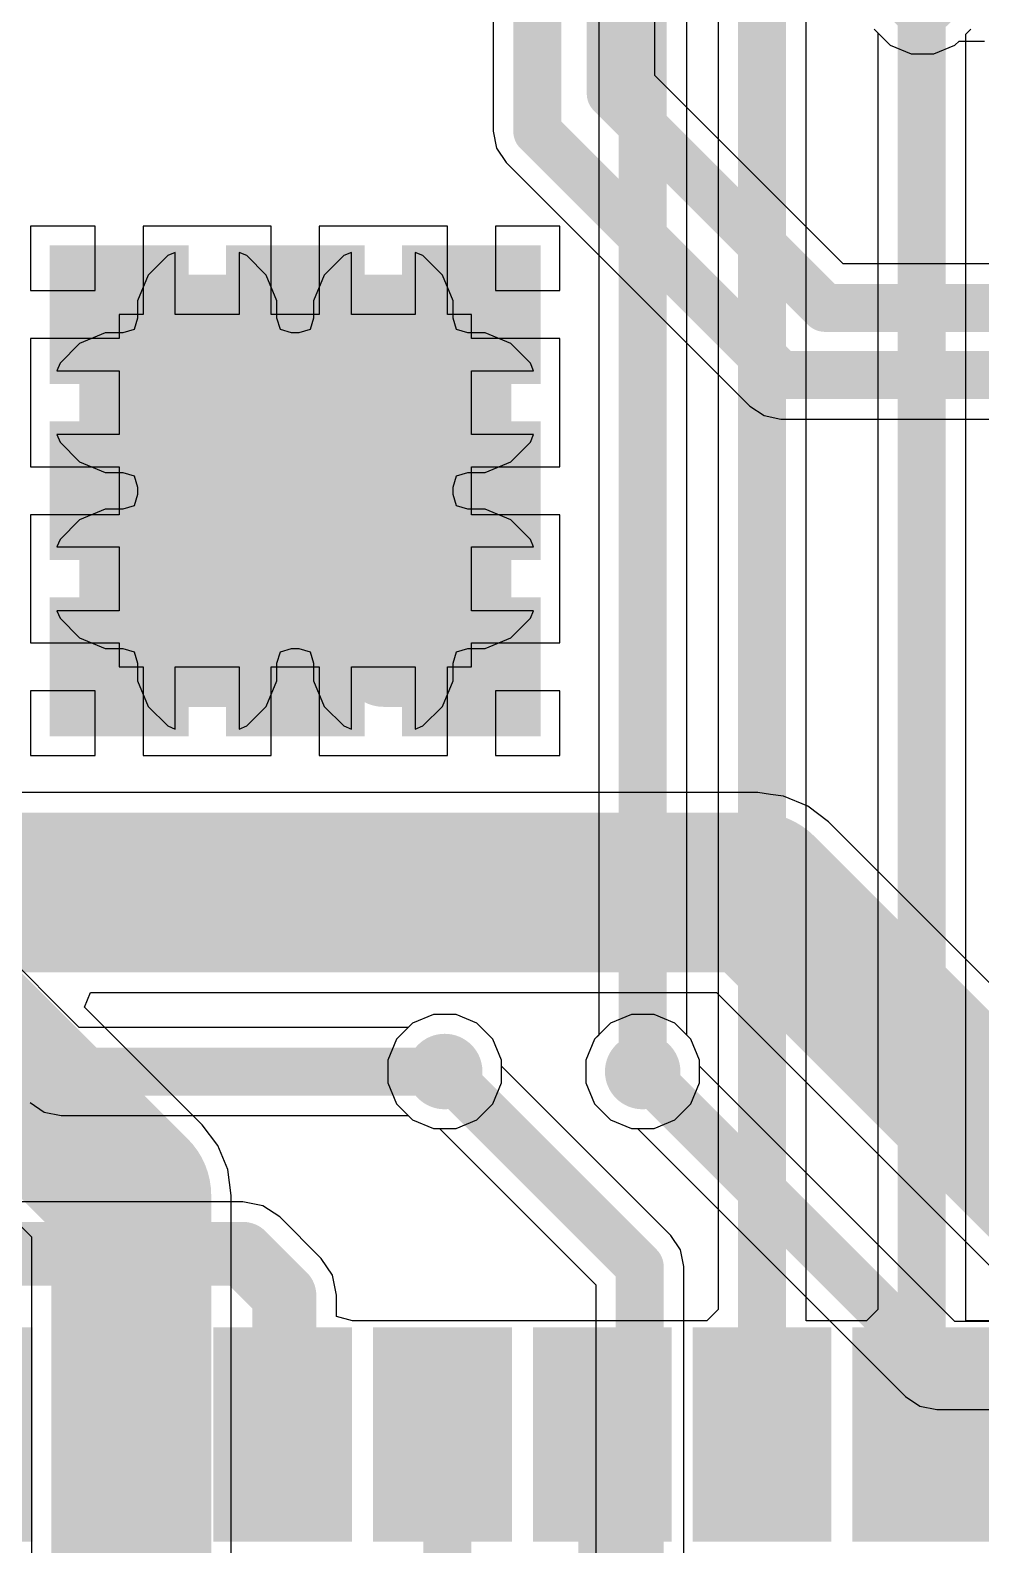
# Model space of a CAD drawing. Header units: millimetres. Extents: x -0.21 to 2.41, y -2.08 to 4.57.
# Drawn here: x 0.4514 to 0.7488, y -1.1411 to -0.6672 of the extents above; entities that cross this region are included whole.
import ezdxf

# ---------------------------------------------------------------- set-up
doc = ezdxf.new("R2010")
doc.units = ezdxf.units.MM
doc.header["$MEASUREMENT"] = 0
for name, color, linetype in [('BottomLayer', 5, 'Continuous'), ('BottomSolder', 6, 'Continuous'), ('MultiLayer', 9, 'Continuous'), ('PadHoleLayer', 156, 'Continuous'), ('TopLayer', 1, 'Continuous'), ('TopPaste', 8, 'Continuous'), ('TopSolder', 216, 'Continuous'), ('ViaHoleLayer', 16, 'Continuous')]:
    doc.layers.add(name, color=color, linetype=linetype)

# ---------------------------------------------------------------- blocks, each defined once
blk = doc.blocks.new('38_SMD_M______25')
at = {"layer": 'BottomLayer'}
h = blk.add_hatch(color=5, dxfattribs=at)
edge = h.paths.add_edge_path()
edge.add_arc((-0.0767716, 0.1007875), 0.011811, 0, 360)
h = blk.add_hatch(color=5, dxfattribs=at)
edge = h.paths.add_edge_path()
edge.add_arc((-0.0216537, 0.1007875), 0.011811, 0, 360)
h = blk.add_hatch(color=5, dxfattribs=at)
edge = h.paths.add_edge_path()
edge.add_arc((-0.1043305, 0.0732284), 0.011811, 0, 360)
h = blk.add_hatch(color=5, dxfattribs=at)
edge = h.paths.add_edge_path()
edge.add_arc((-0.0492127, 0.0732284), 0.011811, 0, 360)
h = blk.add_hatch(color=5, dxfattribs=at)
edge = h.paths.add_edge_path()
edge.add_arc((0.0059056, 0.0732284), 0.011811, 0, 360)
h = blk.add_hatch(color=5, dxfattribs=at)
edge = h.paths.add_edge_path()
edge.add_arc((-0.0767719, 0.0456691), 0.011811, 0, 360)
h = blk.add_hatch(color=5, dxfattribs=at)
edge = h.paths.add_edge_path()
edge.add_arc((-0.0216534, 0.0456694), 0.011811, 0, 360)
h = blk.add_hatch(color=5, dxfattribs=at)
edge = h.paths.add_edge_path()
edge.add_arc((-0.1043308, 0.0181101), 0.011811, 0, 360)
h = blk.add_hatch(color=5, dxfattribs=at)
edge = h.paths.add_edge_path()
edge.add_arc((-0.0492125, 0.0181103), 0.011811, 0, 360)
h = blk.add_hatch(color=5, dxfattribs=at)
edge = h.paths.add_edge_path()
edge.add_arc((0.0059054, 0.0181102), 0.011811, 0, 360)
h = blk.add_hatch(color=5, dxfattribs=at)
edge = h.paths.add_edge_path()
edge.add_arc((-0.0767717, -0.0094488), 0.011811, 0, 360)
h = blk.add_hatch(color=5, dxfattribs=at)
edge = h.paths.add_edge_path()
edge.add_arc((-0.0216534, -0.0094486), 0.011811, 0, 360)
at = {"layer": 'BottomSolder'}
h = blk.add_hatch(color=6, dxfattribs=at)
edge = h.paths.add_edge_path()
edge.add_arc((-0.0767716, 0.1007875), 0.011811, 0, 360)
h = blk.add_hatch(color=6, dxfattribs=at)
edge = h.paths.add_edge_path()
edge.add_arc((-0.0216537, 0.1007875), 0.011811, 0, 360)
h = blk.add_hatch(color=6, dxfattribs=at)
edge = h.paths.add_edge_path()
edge.add_arc((-0.1043305, 0.0732284), 0.011811, 0, 360)
h = blk.add_hatch(color=6, dxfattribs=at)
edge = h.paths.add_edge_path()
edge.add_arc((-0.0492127, 0.0732284), 0.011811, 0, 360)
h = blk.add_hatch(color=6, dxfattribs=at)
edge = h.paths.add_edge_path()
edge.add_arc((0.0059056, 0.0732284), 0.011811, 0, 360)
h = blk.add_hatch(color=6, dxfattribs=at)
edge = h.paths.add_edge_path()
edge.add_arc((-0.0767719, 0.0456691), 0.011811, 0, 360)
h = blk.add_hatch(color=6, dxfattribs=at)
edge = h.paths.add_edge_path()
edge.add_arc((-0.0216534, 0.0456694), 0.011811, 0, 360)
h = blk.add_hatch(color=6, dxfattribs=at)
edge = h.paths.add_edge_path()
edge.add_arc((-0.1043308, 0.0181101), 0.011811, 0, 360)
h = blk.add_hatch(color=6, dxfattribs=at)
edge = h.paths.add_edge_path()
edge.add_arc((-0.0492125, 0.0181103), 0.011811, 0, 360)
h = blk.add_hatch(color=6, dxfattribs=at)
edge = h.paths.add_edge_path()
edge.add_arc((0.0059054, 0.0181102), 0.011811, 0, 360)
h = blk.add_hatch(color=6, dxfattribs=at)
edge = h.paths.add_edge_path()
edge.add_arc((-0.0767717, -0.0094488), 0.011811, 0, 360)
h = blk.add_hatch(color=6, dxfattribs=at)
edge = h.paths.add_edge_path()
edge.add_arc((-0.0216534, -0.0094486), 0.011811, 0, 360)
at = {"layer": 'MultiLayer'}
h = blk.add_hatch(color=9, dxfattribs=at)
edge = h.paths.add_edge_path()
edge.add_arc((-0.0767716, 0.1007875), 0.011811, 0, 360)
h = blk.add_hatch(color=9, dxfattribs=at)
edge = h.paths.add_edge_path()
edge.add_arc((-0.0216537, 0.1007875), 0.011811, 0, 360)
h = blk.add_hatch(color=9, dxfattribs=at)
edge = h.paths.add_edge_path()
edge.add_arc((-0.1043305, 0.0732284), 0.011811, 0, 360)
h = blk.add_hatch(color=9, dxfattribs=at)
edge = h.paths.add_edge_path()
edge.add_arc((-0.0492127, 0.0732284), 0.011811, 0, 360)
h = blk.add_hatch(color=9, dxfattribs=at)
edge = h.paths.add_edge_path()
edge.add_arc((0.0059056, 0.0732284), 0.011811, 0, 360)
h = blk.add_hatch(color=9, dxfattribs=at)
edge = h.paths.add_edge_path()
edge.add_arc((-0.0767719, 0.0456691), 0.011811, 0, 360)
h = blk.add_hatch(color=9, dxfattribs=at)
edge = h.paths.add_edge_path()
edge.add_arc((-0.0216534, 0.0456694), 0.011811, 0, 360)
h = blk.add_hatch(color=9, dxfattribs=at)
edge = h.paths.add_edge_path()
edge.add_arc((-0.1043308, 0.0181101), 0.011811, 0, 360)
h = blk.add_hatch(color=9, dxfattribs=at)
edge = h.paths.add_edge_path()
edge.add_arc((-0.0492125, 0.0181103), 0.011811, 0, 360)
h = blk.add_hatch(color=9, dxfattribs=at)
edge = h.paths.add_edge_path()
edge.add_arc((0.0059054, 0.0181102), 0.011811, 0, 360)
h = blk.add_hatch(color=9, dxfattribs=at)
edge = h.paths.add_edge_path()
edge.add_arc((-0.0767717, -0.0094488), 0.011811, 0, 360)
h = blk.add_hatch(color=9, dxfattribs=at)
edge = h.paths.add_edge_path()
edge.add_arc((-0.0216534, -0.0094486), 0.011811, 0, 360)
at = {"layer": 'PadHoleLayer'}
h = blk.add_hatch(color=156, dxfattribs=at)
edge = h.paths.add_edge_path()
edge.add_arc((-0.0767716, 0.1007875), 0.0059055, 0, 360)
h = blk.add_hatch(color=156, dxfattribs=at)
edge = h.paths.add_edge_path()
edge.add_arc((-0.0216537, 0.1007875), 0.0059055, 0, 360)
h = blk.add_hatch(color=156, dxfattribs=at)
edge = h.paths.add_edge_path()
edge.add_arc((-0.1043305, 0.0732284), 0.0059055, 0, 360)
h = blk.add_hatch(color=156, dxfattribs=at)
edge = h.paths.add_edge_path()
edge.add_arc((-0.0492127, 0.0732284), 0.0059055, 0, 360)
h = blk.add_hatch(color=156, dxfattribs=at)
edge = h.paths.add_edge_path()
edge.add_arc((0.0059056, 0.0732284), 0.0059055, 0, 360)
h = blk.add_hatch(color=156, dxfattribs=at)
edge = h.paths.add_edge_path()
edge.add_arc((-0.0767719, 0.0456691), 0.0059055, 0, 360)
h = blk.add_hatch(color=156, dxfattribs=at)
edge = h.paths.add_edge_path()
edge.add_arc((-0.0216534, 0.0456694), 0.0059055, 0, 360)
h = blk.add_hatch(color=156, dxfattribs=at)
edge = h.paths.add_edge_path()
edge.add_arc((-0.1043308, 0.0181101), 0.0059055, 0, 360)
h = blk.add_hatch(color=156, dxfattribs=at)
edge = h.paths.add_edge_path()
edge.add_arc((-0.0492125, 0.0181103), 0.0059055, 0, 360)
h = blk.add_hatch(color=156, dxfattribs=at)
edge = h.paths.add_edge_path()
edge.add_arc((0.0059054, 0.0181102), 0.0059055, 0, 360)
h = blk.add_hatch(color=156, dxfattribs=at)
edge = h.paths.add_edge_path()
edge.add_arc((-0.0767717, -0.0094488), 0.0059055, 0, 360)
h = blk.add_hatch(color=156, dxfattribs=at)
edge = h.paths.add_edge_path()
edge.add_arc((-0.0216534, -0.0094486), 0.0059055, 0, 360)
at = {"layer": 'TopLayer'}
for points in [[(-0.12204715, 0.11850385), (-0.08661405, 0.11850385), (-0.08661405, 0.08307075), (-0.12204715, 0.08307075)], [(-0.06692895, 0.11850385), (-0.03149585, 0.11850385), (-0.03149585, 0.08307075), (-0.06692895, 0.08307075)], [(-0.01181115, 0.11850395), (0.02362195, 0.11850395), (0.02362195, 0.08307085), (-0.01181115, 0.08307085)], [(-0.37401575, 0.11732295), (-0.31496065, 0.11732295), (-0.31496065, 0.08188985), (-0.37401575, 0.08188985)], [(-0.37401565, 0.06732295), (-0.31496055, 0.06732295), (-0.31496055, 0.03188985), (-0.37401565, 0.03188985)], [(-0.12204725, 0.06338585), (-0.08661415, 0.06338585), (-0.08661415, 0.02795275), (-0.12204725, 0.02795275)], [(-0.06692895, 0.06338595), (-0.03149585, 0.06338595), (-0.03149585, 0.02795285), (-0.06692895, 0.02795285)], [(-0.01181105, 0.06338595), (0.02362205, 0.06338595), (0.02362205, 0.02795285), (-0.01181105, 0.02795285)], [(-0.37401575, 0.01732295), (-0.31496065, 0.01732295), (-0.31496065, -0.01811015), (-0.37401575, -0.01811015)], [(-0.12204705, 0.00826765), (-0.08661395, 0.00826765), (-0.08661395, -0.02716545), (-0.12204705, -0.02716545)], [(-0.06692925, 0.00826795), (-0.03149615, 0.00826795), (-0.03149615, -0.02716515), (-0.06692925, -0.02716515)], [(-0.01181105, 0.00826785), (0.02362205, 0.00826785), (0.02362205, -0.02716525), (-0.01181105, -0.02716525)], [(-0.37401595, -0.03267735), (-0.31496085, -0.03267735), (-0.31496085, -0.06811045), (-0.37401595, -0.06811045)], [(-0.37401565, -0.08267715), (-0.31496055, -0.08267715), (-0.31496055, -0.11811025), (-0.37401565, -0.11811025)], [(-0.37401565, -0.13267695), (-0.31496055, -0.13267695), (-0.31496055, -0.16811005), (-0.37401565, -0.16811005)]]:
    blk.add_hatch(color=1, dxfattribs=at).paths.add_polyline_path(points)
h = blk.add_hatch(color=1, dxfattribs=at)
edge = h.paths.add_edge_path()
edge.add_arc((-0.0767716, 0.1007875), 0.011811, 0, 360)
h = blk.add_hatch(color=1, dxfattribs=at)
edge = h.paths.add_edge_path()
edge.add_arc((-0.0216537, 0.1007875), 0.011811, 0, 360)
h = blk.add_hatch(color=1, dxfattribs=at)
edge = h.paths.add_edge_path()
edge.add_arc((-0.1043305, 0.0732284), 0.011811, 0, 360)
h = blk.add_hatch(color=1, dxfattribs=at)
edge = h.paths.add_edge_path()
edge.add_arc((-0.0492127, 0.0732284), 0.011811, 0, 360)
h = blk.add_hatch(color=1, dxfattribs=at)
edge = h.paths.add_edge_path()
edge.add_arc((0.0059056, 0.0732284), 0.011811, 0, 360)
h = blk.add_hatch(color=1, dxfattribs=at)
edge = h.paths.add_edge_path()
edge.add_arc((-0.0767719, 0.0456691), 0.011811, 0, 360)
h = blk.add_hatch(color=1, dxfattribs=at)
edge = h.paths.add_edge_path()
edge.add_arc((-0.0216534, 0.0456694), 0.011811, 0, 360)
h = blk.add_hatch(color=1, dxfattribs=at)
edge = h.paths.add_edge_path()
edge.add_arc((-0.1043308, 0.0181101), 0.011811, 0, 360)
h = blk.add_hatch(color=1, dxfattribs=at)
edge = h.paths.add_edge_path()
edge.add_arc((-0.0492125, 0.0181103), 0.011811, 0, 360)
h = blk.add_hatch(color=1, dxfattribs=at)
edge = h.paths.add_edge_path()
edge.add_arc((0.0059054, 0.0181102), 0.011811, 0, 360)
h = blk.add_hatch(color=1, dxfattribs=at)
edge = h.paths.add_edge_path()
edge.add_arc((-0.0767717, -0.0094488), 0.011811, 0, 360)
h = blk.add_hatch(color=1, dxfattribs=at)
edge = h.paths.add_edge_path()
edge.add_arc((-0.0216534, -0.0094486), 0.011811, 0, 360)
at = {"layer": 'TopPaste'}
for points in [[(-0.12204715, 0.11850385), (-0.08661405, 0.11850385), (-0.08661405, 0.08307075), (-0.12204715, 0.08307075)], [(-0.06692895, 0.11850385), (-0.03149585, 0.11850385), (-0.03149585, 0.08307075), (-0.06692895, 0.08307075)], [(-0.01181115, 0.11850395), (0.02362195, 0.11850395), (0.02362195, 0.08307085), (-0.01181115, 0.08307085)], [(-0.37401575, 0.11732295), (-0.31496065, 0.11732295), (-0.31496065, 0.08188985), (-0.37401575, 0.08188985)], [(-0.37401565, 0.06732295), (-0.31496055, 0.06732295), (-0.31496055, 0.03188985), (-0.37401565, 0.03188985)], [(-0.12204725, 0.06338585), (-0.08661415, 0.06338585), (-0.08661415, 0.02795275), (-0.12204725, 0.02795275)], [(-0.06692895, 0.06338595), (-0.03149585, 0.06338595), (-0.03149585, 0.02795285), (-0.06692895, 0.02795285)], [(-0.01181105, 0.06338595), (0.02362205, 0.06338595), (0.02362205, 0.02795285), (-0.01181105, 0.02795285)], [(-0.37401575, 0.01732295), (-0.31496065, 0.01732295), (-0.31496065, -0.01811015), (-0.37401575, -0.01811015)], [(-0.12204705, 0.00826765), (-0.08661395, 0.00826765), (-0.08661395, -0.02716545), (-0.12204705, -0.02716545)], [(-0.06692925, 0.00826795), (-0.03149615, 0.00826795), (-0.03149615, -0.02716515), (-0.06692925, -0.02716515)], [(-0.01181105, 0.00826785), (0.02362205, 0.00826785), (0.02362205, -0.02716525), (-0.01181105, -0.02716525)], [(-0.37401595, -0.03267735), (-0.31496085, -0.03267735), (-0.31496085, -0.06811045), (-0.37401595, -0.06811045)], [(-0.37401565, -0.08267715), (-0.31496055, -0.08267715), (-0.31496055, -0.11811025), (-0.37401565, -0.11811025)], [(-0.37401565, -0.13267695), (-0.31496055, -0.13267695), (-0.31496055, -0.16811005), (-0.37401565, -0.16811005)]]:
    blk.add_hatch(color=8, dxfattribs=at).paths.add_polyline_path(points)
at = {"layer": 'TopSolder'}
for points in [[(-0.37801565, 0.17132285), (-0.31096055, 0.17132285), (-0.31096055, 0.12788975), (-0.37801565, 0.12788975)], [(-0.37801575, 0.12132295), (-0.31096065, 0.12132295), (-0.31096065, 0.07788985), (-0.37801575, 0.07788985)], [(-0.12604715, 0.12250385), (-0.08261405, 0.12250385), (-0.08261405, 0.07907075), (-0.12604715, 0.07907075)], [(-0.07092895, 0.12250385), (-0.02749585, 0.12250385), (-0.02749585, 0.07907075), (-0.07092895, 0.07907075)], [(-0.01581115, 0.12250395), (0.02762195, 0.12250395), (0.02762195, 0.07907085), (-0.01581115, 0.07907085)], [(-0.37801565, 0.07132295), (-0.31096055, 0.07132295), (-0.31096055, 0.02788985), (-0.37801565, 0.02788985)], [(-0.12604725, 0.06738585), (-0.08261415, 0.06738585), (-0.08261415, 0.02395275), (-0.12604725, 0.02395275)], [(-0.07092895, 0.06738595), (-0.02749585, 0.06738595), (-0.02749585, 0.02395285), (-0.07092895, 0.02395285)], [(-0.01581105, 0.06738595), (0.02762205, 0.06738595), (0.02762205, 0.02395285), (-0.01581105, 0.02395285)], [(-0.37801575, 0.02132295), (-0.31096065, 0.02132295), (-0.31096065, -0.02211015), (-0.37801575, -0.02211015)], [(-0.12604705, 0.01226765), (-0.08261395, 0.01226765), (-0.08261395, -0.03116545), (-0.12604705, -0.03116545)], [(-0.07092925, 0.01226795), (-0.02749615, 0.01226795), (-0.02749615, -0.03116515), (-0.07092925, -0.03116515)], [(-0.01581105, 0.01226785), (0.02762205, 0.01226785), (0.02762205, -0.03116525), (-0.01581105, -0.03116525)], [(-0.37801595, -0.02867735), (-0.31096085, -0.02867735), (-0.31096085, -0.07211045), (-0.37801595, -0.07211045)], [(-0.37801565, -0.07867715), (-0.31096055, -0.07867715), (-0.31096055, -0.12211025), (-0.37801565, -0.12211025)], [(-0.37801565, -0.12867695), (-0.31096055, -0.12867695), (-0.31096055, -0.17211005), (-0.37801565, -0.17211005)]]:
    blk.add_hatch(color=216, dxfattribs=at).paths.add_polyline_path(points)
h = blk.add_hatch(color=216, dxfattribs=at)
edge = h.paths.add_edge_path()
edge.add_arc((-0.0767716, 0.1007875), 0.011811, 0, 360)
h = blk.add_hatch(color=216, dxfattribs=at)
edge = h.paths.add_edge_path()
edge.add_arc((-0.0216537, 0.1007875), 0.011811, 0, 360)
h = blk.add_hatch(color=216, dxfattribs=at)
edge = h.paths.add_edge_path()
edge.add_arc((-0.1043305, 0.0732284), 0.011811, 0, 360)
h = blk.add_hatch(color=216, dxfattribs=at)
edge = h.paths.add_edge_path()
edge.add_arc((-0.0492127, 0.0732284), 0.011811, 0, 360)
h = blk.add_hatch(color=216, dxfattribs=at)
edge = h.paths.add_edge_path()
edge.add_arc((0.0059056, 0.0732284), 0.011811, 0, 360)
h = blk.add_hatch(color=216, dxfattribs=at)
edge = h.paths.add_edge_path()
edge.add_arc((-0.0767719, 0.0456691), 0.011811, 0, 360)
h = blk.add_hatch(color=216, dxfattribs=at)
edge = h.paths.add_edge_path()
edge.add_arc((-0.0216534, 0.0456694), 0.011811, 0, 360)
h = blk.add_hatch(color=216, dxfattribs=at)
edge = h.paths.add_edge_path()
edge.add_arc((-0.1043308, 0.0181101), 0.011811, 0, 360)
h = blk.add_hatch(color=216, dxfattribs=at)
edge = h.paths.add_edge_path()
edge.add_arc((-0.0492125, 0.0181103), 0.011811, 0, 360)
h = blk.add_hatch(color=216, dxfattribs=at)
edge = h.paths.add_edge_path()
edge.add_arc((0.0059054, 0.0181102), 0.011811, 0, 360)
h = blk.add_hatch(color=216, dxfattribs=at)
edge = h.paths.add_edge_path()
edge.add_arc((-0.0767717, -0.0094488), 0.011811, 0, 360)
h = blk.add_hatch(color=216, dxfattribs=at)
edge = h.paths.add_edge_path()
edge.add_arc((-0.0216534, -0.0094486), 0.011811, 0, 360)

msp = doc.modelspace()

# ---------------------------------------------------------------- hatches: boundary and pattern name
at = {"layer": 'BottomLayer'}
h = msp.add_hatch(color=5, dxfattribs=at)
edge = h.paths.add_edge_path()
edge.add_arc((0.7305808, -0.6567708), 0.011811, 0, 360)
h = msp.add_hatch(color=5, dxfattribs=at)
edge = h.paths.add_edge_path()
edge.add_arc((0.581045, -0.993), 0.011811, 0, 360)
h = msp.add_hatch(color=5, dxfattribs=at)
edge = h.paths.add_edge_path()
edge.add_arc((0.643, -0.993), 0.011811, 0, 360)
at = {"layer": 'TopLayer'}
h = msp.add_hatch(color=1, dxfattribs=at)
edge = h.paths.add_edge_path()
edge.add_arc((0.7305808, -0.6567708), 0.011811, 0, 360)
h = msp.add_hatch(color=1, dxfattribs=at)
edge = h.paths.add_edge_path()
edge.add_arc((0.581045, -0.993), 0.011811, 0, 360)
h = msp.add_hatch(color=1, dxfattribs=at)
edge = h.paths.add_edge_path()
edge.add_arc((0.643, -0.993), 0.011811, 0, 360)
at = {"layer": 'ViaHoleLayer'}
h = msp.add_hatch(color=16, dxfattribs=at)
edge = h.paths.add_edge_path()
edge.add_arc((0.581045, -0.993), 0.0059055, 0, 360)
h = msp.add_hatch(color=16, dxfattribs=at)
edge = h.paths.add_edge_path()
edge.add_arc((0.643, -0.993), 0.0059055, 0, 360)

# ---------------------------------------------------------------- linework, layer by layer
at = {"layer": 'BottomLayer'}
for p, q in [((0.6467645, -0.6812985), (0.6467645, -0.597424)), ((0.5962355, -0.6250002), (0.5962355, -0.6987897)), ((0.7154814, -0.6668599), (0.7204917, -0.6718702)), ((0.7204917, -0.6718702), (0.727038, -0.6745818)), ((0.7341236, -0.6745818), (0.7406699, -0.6718702)), ((0.7406699, -0.6718702), (0.7420048, -0.6705353)), ((0.7420048, -0.6705353), (0.7499406, -0.6705353)), ((0.727038, -0.6745818), (0.7341236, -0.6745818)), ((0.7057481, -0.7402822), (0.6467645, -0.6812985)), ((0.5962355, -0.6987897), (0.5972833, -0.7040572)), ((0.5972833, -0.7040572), (0.600267, -0.7085227)), ((0.600267, -0.7085227), (0.676524, -0.7847797)), ((0.4943645, -0.7376506), (0.4882289, -0.7437862)), ((0.4967193, -0.7366752), (0.4943645, -0.7376506)), ((0.4967193, -0.7561412), (0.4967193, -0.7366752)), ((0.5190743, -0.7376506), (0.5167193, -0.7366751)), ((0.5167193, -0.7366751), (0.5167193, -0.7561412)), ((0.5252099, -0.7437862), (0.5190743, -0.7376506)), ((0.5494827, -0.7376508), (0.5433471, -0.7437864)), ((0.5518377, -0.7366753), (0.5494827, -0.7376508)), ((0.5518377, -0.7561412), (0.5518377, -0.7366753)), ((0.5741925, -0.7376508), (0.5718377, -0.7366754)), ((0.5718377, -0.7366754), (0.5718377, -0.7561412)), ((0.5803281, -0.7437864), (0.5741925, -0.7376508)), ((0.4882289, -0.7437862), (0.4849084, -0.7518026)), ((0.5285304, -0.7518026), (0.5252099, -0.7437862)), ((0.5433471, -0.7437864), (0.5400266, -0.7518028)), ((0.5836486, -0.7518028), (0.5803281, -0.7437864)), ((1.7195769, -0.7402822), (0.7057481, -0.7402822)), ((0.4849084, -0.7518026), (0.4849084, -0.75727)), ((0.5285304, -0.7572697), (0.5285304, -0.7518026)), ((0.5400266, -0.7518028), (0.5400266, -0.7572697)), ((0.5836486, -0.7572697), (0.5836486, -0.7518028)), ((0.4849084, -0.75727), (0.4838284, -0.7608092)), ((0.5167193, -0.7561412), (0.4967193, -0.7561412)), ((0.5296104, -0.7608091), (0.5285304, -0.7572697)), ((0.5400266, -0.7572697), (0.5389464, -0.7608093)), ((0.5718377, -0.7561412), (0.5518377, -0.7561412)), ((0.5847285, -0.7608092), (0.5836486, -0.7572697)), ((0.4748218, -0.7618894), (0.4668054, -0.7652099)), ((0.480289, -0.7618894), (0.4748218, -0.7618894)), ((0.4838284, -0.7608092), (0.480289, -0.7618894)), ((0.5331498, -0.7618891), (0.5296104, -0.7608091)), ((0.5354072, -0.7618891), (0.5331498, -0.7618891)), ((0.5389464, -0.7608093), (0.5354072, -0.7618891)), ((0.588268, -0.7618891), (0.5847285, -0.7608092)), ((0.5937349, -0.7618891), (0.588268, -0.7618891)), ((0.6017513, -0.7652096), (0.5937349, -0.7618891)), ((0.4668054, -0.7652099), (0.4606698, -0.7713455)), ((0.6078869, -0.7713452), (0.6017513, -0.7652096)), ((0.4606698, -0.7713455), (0.4596943, -0.7737005)), ((0.6088623, -0.7737), (0.6078869, -0.7713452)), ((0.4596943, -0.7737005), (0.4791604, -0.7737005)), ((0.4791604, -0.7737005), (0.4791604, -0.7937005)), ((0.5893965, -0.7937), (0.5893965, -0.7737)), ((0.5893965, -0.7737), (0.6088623, -0.7737)), ((0.676524, -0.7847797), (0.6809896, -0.7877634)), ((0.6809896, -0.7877634), (0.686257, -0.7888113)), ((0.686257, -0.7888113), (0.6862575, -0.7888112)), ((0.6862575, -0.7888112), (1.7328544, -0.7888112)), ((0.4791604, -0.7937005), (0.4596944, -0.7937005)), ((0.4596944, -0.7937005), (0.4606698, -0.7960553)), ((0.4606698, -0.7960553), (0.4668054, -0.8021909)), ((0.6088624, -0.7937), (0.5893965, -0.7937)), ((0.6017513, -0.8021906), (0.6078869, -0.796055)), ((0.6078869, -0.796055), (0.6088624, -0.7937)), ((0.4668054, -0.8021909), (0.4748218, -0.8055114)), ((0.4748218, -0.8055114), (0.480289, -0.8055114)), ((0.480289, -0.8055114), (0.4838283, -0.8065914)), ((0.5847284, -0.8065912), (0.5882679, -0.8055111)), ((0.5882679, -0.8055111), (0.5937349, -0.8055111)), ((0.5937349, -0.8055111), (0.6017513, -0.8021906)), ((0.4838283, -0.8065914), (0.4849084, -0.8101308)), ((0.4849084, -0.8101308), (0.4849084, -0.8123879)), ((0.5836485, -0.8101305), (0.5847284, -0.8065912)), ((0.5836485, -0.812388), (0.5836485, -0.8101305)), ((0.4849084, -0.8123879), (0.4838283, -0.8159274)), ((0.5847286, -0.8159272), (0.5836485, -0.812388)), ((0.4748218, -0.8170073), (0.4668054, -0.8203278)), ((0.480289, -0.8170073), (0.4748218, -0.8170073)), ((0.4838283, -0.8159274), (0.480289, -0.8170073)), ((0.5882679, -0.8170074), (0.5847286, -0.8159272)), ((0.5937351, -0.8170074), (0.5882679, -0.8170074)), ((0.6017515, -0.8203279), (0.5937351, -0.8170074)), ((0.4668054, -0.8203278), (0.4606698, -0.8264634)), ((0.6078871, -0.8264635), (0.6017515, -0.8203279)), ((0.4606698, -0.8264634), (0.4596943, -0.8288185)), ((0.4596943, -0.8288185), (0.4791603, -0.8288185)), ((0.4791603, -0.8288185), (0.4791603, -0.8488185)), ((0.5893968, -0.8488186), (0.5893968, -0.8288186)), ((0.5893968, -0.8288186), (0.6088626, -0.8288186)), ((0.6088626, -0.8288186), (0.6078871, -0.8264635)), ((0.4791603, -0.8488185), (0.4596945, -0.8488185)), ((0.4596945, -0.8488185), (0.4606698, -0.8511732)), ((0.4606698, -0.8511732), (0.4668054, -0.8573088)), ((0.6088624, -0.8488186), (0.5893968, -0.8488186)), ((0.6017515, -0.8573089), (0.6078871, -0.8511733)), ((0.6078871, -0.8511733), (0.6088624, -0.8488186)), ((0.4668054, -0.8573088), (0.4748218, -0.8606293)), ((0.5937351, -0.8606294), (0.6017515, -0.8573089)), ((0.4748218, -0.8606293), (0.480289, -0.8606293)), ((0.480289, -0.8606293), (0.4838283, -0.8617092)), ((0.4838283, -0.8617092), (0.4849084, -0.8652487)), ((0.5285304, -0.865249), (0.5296108, -0.8617092)), ((0.5296108, -0.8617092), (0.5331498, -0.8606296)), ((0.5331498, -0.8606296), (0.5354073, -0.8606296)), ((0.5354073, -0.8606296), (0.5389467, -0.8617095)), ((0.5389467, -0.8617095), (0.5400267, -0.865249)), ((0.5836487, -0.8652488), (0.5847286, -0.8617095)), ((0.5847286, -0.8617095), (0.5882681, -0.8606294)), ((0.5882681, -0.8606294), (0.5937351, -0.8606294)), ((0.4849084, -0.8652487), (0.4849084, -0.8707157)), ((0.4967194, -0.8858431), (0.4967194, -0.8663772)), ((0.4967194, -0.8663772), (0.5167194, -0.8663772)), ((0.5167194, -0.8663772), (0.5167194, -0.8858431)), ((0.5285304, -0.8707157), (0.5285304, -0.865249)), ((0.5400267, -0.865249), (0.5400267, -0.870716)), ((0.5518375, -0.8858433), (0.5518375, -0.8663775)), ((0.5518375, -0.8663775), (0.5718375, -0.8663775)), ((0.5718375, -0.8663775), (0.5718375, -0.8858435)), ((0.5836487, -0.870716), (0.5836487, -0.8652488)), ((0.4849084, -0.8707157), (0.4882289, -0.8787321)), ((0.5252099, -0.8787321), (0.5285304, -0.8707157)), ((0.5400267, -0.870716), (0.5433472, -0.8787324)), ((0.5803282, -0.8787324), (0.5836487, -0.870716)), ((0.4882289, -0.8787321), (0.4943645, -0.8848677)), ((0.5190743, -0.8848677), (0.5252099, -0.8787321)), ((0.5433472, -0.8787324), (0.5494828, -0.884868)), ((0.5741926, -0.884868), (0.5803282, -0.8787324)), ((0.4943645, -0.8848677), (0.4967194, -0.8858431)), ((0.5167194, -0.8858431), (0.5190743, -0.8848677)), ((0.5494828, -0.884868), (0.5518375, -0.8858433)), ((0.5718375, -0.8858435), (0.5741926, -0.884868)), ((0.6789993, -0.9057325), (0.3882151, -0.9057325)), ((0.6790001, -0.9057324), (0.6789993, -0.9057325)), ((0.6830464, -0.9062652), (0.6790001, -0.9057324)), ((0.6870927, -0.9067979), (0.6830464, -0.9062652)), ((0.6946339, -0.9099216), (0.6870927, -0.9067979)), ((0.7011096, -0.9148905), (0.6946339, -0.9099216)), ((0.7899982, -1.0037792), (0.7011096, -0.9148905)), ((0.3752628, -0.9682675), (0.4517166, -1.0447212)), ((0.4683202, -0.9728869), (0.4702336, -0.9682675)), ((0.4702336, -0.9682675), (0.6660486, -0.9682675)), ((0.6660486, -0.9682675), (0.754937, -1.0571558)), ((0.5050932, -1.00966), (0.4683202, -0.9728869)), ((0.5775022, -0.975189), (0.5709559, -0.9779006)), ((0.5845878, -0.975189), (0.5775022, -0.975189)), ((0.5911341, -0.9779006), (0.5845878, -0.975189)), ((0.6394572, -0.975189), (0.6329109, -0.9779006)), ((0.6465428, -0.975189), (0.6394572, -0.975189)), ((0.6530891, -0.9779006), (0.6465428, -0.975189)), ((0.5709559, -0.9779006), (0.5659456, -0.9829109)), ((0.5961444, -0.9829109), (0.5911341, -0.9779006)), ((0.6329109, -0.9779006), (0.6279006, -0.9829109)), ((0.6580994, -0.9829109), (0.6530891, -0.9779006)), ((0.5659456, -0.9829109), (0.563234, -0.9894572)), ((0.598856, -0.9894572), (0.5961444, -0.9829109)), ((0.6279006, -0.9829109), (0.625189, -0.9894572)), ((0.660811, -0.9894572), (0.6580994, -0.9829109)), ((0.563234, -0.9894572), (0.563234, -0.9965428)), ((0.598856, -0.9913449), (0.598856, -0.9894572)), ((0.625189, -0.9894572), (0.625189, -0.9965428)), ((0.660811, -0.991345), (0.660811, -0.9894572)), ((0.6518061, -1.0442951), (0.598856, -0.9913449)), ((0.7407014, -1.0712355), (0.660811, -0.991345)), ((0.563234, -0.9965428), (0.5659456, -1.0030891)), ((0.625189, -0.9965428), (0.6279006, -1.0030891)), ((0.5659456, -1.0030891), (0.5709559, -1.0080994)), ((0.6279006, -1.0030891), (0.6329109, -1.0080994)), ((0.5709559, -1.0080994), (0.5775022, -1.010811)), ((0.6329109, -1.0080994), (0.6394572, -1.010811)), ((0.5050936, -1.0096603), (0.5050932, -1.00966)), ((0.5100625, -1.016136), (0.5050936, -1.0096603)), ((0.5775022, -1.010811), (0.5793901, -1.010811)), ((0.5793901, -1.010811), (0.6283089, -1.0597297)), ((0.6394572, -1.010811), (0.641345, -1.010811)), ((0.641345, -1.010811), (0.7252668, -1.0947327)), ((0.5131862, -1.0236772), (0.5100625, -1.016136)), ((0.5142516, -1.0317698), (0.5131862, -1.0236772)), ((0.5142516, -1.2175467), (0.5142516, -1.0317698)), ((0.4517166, -1.0447212), (0.4517166, -1.2175467)), ((0.6518064, -1.0442953), (0.6518061, -1.0442951)), ((0.6547901, -1.0487609), (0.6518064, -1.0442953)), ((0.6558379, -1.0540283), (0.6547901, -1.0487609)), ((0.6558379, -1.2415402), (0.6558379, -1.0540283)), ((0.6283089, -1.0597297), (0.6283089, -1.2415402)), ((0.7761205, -1.0712355), (0.7407014, -1.0712355)), ((0.7252668, -1.0947327), (0.725267, -1.094733)), ((0.725267, -1.094733), (0.7297326, -1.0977167)), ((0.7297326, -1.0977167), (0.735, -1.0987645)), ((0.735, -1.0987645), (0.8862985, -1.0987645))]:
    msp.add_line(p, q, dxfattribs=at)
for points, const_width in [([(0.633, -0.687), (0.633, -0.586)], 0.015), ([(0.61, -0.6987897), (0.61, -0.6192987)], 0.015), ([(0.633, -0.687), (0.7000467, -0.7540467)], 0.015), ([(0.61, -0.6987897), (0.686257, -0.7750467)], 0.015), ([(0.5067194, -0.7837004), (0.5067194, -0.7561411)], 0.025), ([(0.5618376, -0.7837004), (0.5618376, -0.7561413)], 0.025), ([(0.7000467, -0.7540467), (1.7252784, -0.7540467)], 0.015), ([(0.686257, -0.7750467), (1.7442784, -0.7750467)], 0.015), ([(0.4791603, -0.7837004), (0.5067194, -0.7837004)], 0.025), ([(0.5067194, -0.7837004), (0.5618376, -0.7837004)], 0.025), ([(0.5067194, -0.8112594), (0.5067194, -0.7837004)], 0.025), ([(0.5618376, -0.8388183), (0.5618376, -0.7837004)], 0.025), ([(0.5618376, -0.7837004), (0.5893961, -0.7837004)], 0.025), ([(0.5893961, -0.7837004), (0.5893964, -0.7837001)], 0.025), ([(0.5067194, -0.8388183), (0.5067194, -0.8112594)], 0.025), ([(0.4791603, -0.8388183), (0.5067194, -0.8388183)], 0.025), ([(0.5067194, -0.8388183), (0.5893965, -0.8388183)], 0.025), ([(0.5067194, -0.8663772), (0.5067194, -0.8388183)], 0.025), ([(0.5618377, -0.8663775), (0.5618377, -0.8388183)], 0.025), ([(0.5893965, -0.8388183), (0.5893966, -0.8388184)], 0.025), ([(0.5618376, -0.8663775), (0.5618377, -0.8663775)], 0.025), ([(0.3882143, -0.937), (0.6790001, -0.937)], 0.05), ([(0.3882143, -0.937), (0.4829841, -1.0317698)], 0.05), ([(0.6790001, -0.937), (0.7770468, -1.0350467)], 0.05), ([(0.581045, -0.993), (0.5810451, -0.993)], 0.015), ([(0.5810451, -0.993), (0.6420734, -1.0540283)], 0.015), ([(0.643, -0.993), (0.735, -1.085)], 0.015), ([(0.4829841, -1.2175467), (0.4829841, -1.0317698)], 0.05), ([(0.6420734, -1.2589574), (0.6420734, -1.0540283)], 0.015), ([(0.735, -1.085), (0.892, -1.085)], 0.015)]:
    msp.add_lwpolyline(points, dxfattribs=dict(at, const_width=const_width))
for points, const_width in [([(0.62925, -0.687, 1), (0.63675, -0.687, 1)], 0.0075), ([(0.62925, -0.687, 1), (0.63675, -0.687, 1)], 0.0075), ([(0.60625, -0.6987897, 1), (0.61375, -0.6987897, 1)], 0.0075), ([(0.60625, -0.6987897, 1), (0.61375, -0.6987897, 1)], 0.0075), ([(0.5004694, -0.7561411, 1), (0.5129694, -0.7561411, 1)], 0.0125), ([(0.5555876, -0.7561413, 1), (0.5680876, -0.7561413, 1)], 0.0125), ([(0.6962967, -0.7540467, 1), (0.7037967, -0.7540467, 1)], 0.0075), ([(0.6962967, -0.7540467, 1), (0.7037967, -0.7540467, 1)], 0.0075), ([(0.682507, -0.7750467, 1), (0.690007, -0.7750467, 1)], 0.0075), ([(0.682507, -0.7750467, 1), (0.690007, -0.7750467, 1)], 0.0075), ([(0.4729103, -0.7837004, 1), (0.4854103, -0.7837004, 1)], 0.0125), ([(0.5004694, -0.7837004, 1), (0.5129694, -0.7837004, 1)], 0.0125), ([(0.5004694, -0.7837004, 1), (0.5129694, -0.7837004, 1)], 0.0125), ([(0.5004694, -0.7837004, 1), (0.5129694, -0.7837004, 1)], 0.0125), ([(0.5004694, -0.7837004, 1), (0.5129694, -0.7837004, 1)], 0.0125), ([(0.5555876, -0.7837004, 1), (0.5680876, -0.7837004, 1)], 0.0125), ([(0.5555876, -0.7837004, 1), (0.5680876, -0.7837004, 1)], 0.0125), ([(0.5555876, -0.7837004, 1), (0.5680876, -0.7837004, 1)], 0.0125), ([(0.5555876, -0.7837004, 1), (0.5680876, -0.7837004, 1)], 0.0125), ([(0.5831461, -0.7837004, 1), (0.5956461, -0.7837004, 1)], 0.0125), ([(0.5831461, -0.7837004, 1), (0.5956461, -0.7837004, 1)], 0.0125), ([(0.5831464, -0.7837001, 1), (0.5956464, -0.7837001, 1)], 0.0125), ([(0.5004694, -0.8112594, 1), (0.5129694, -0.8112594, 1)], 0.0125), ([(0.5004694, -0.8112594, 1), (0.5129694, -0.8112594, 1)], 0.0125), ([(0.4729103, -0.8388183, 1), (0.4854103, -0.8388183, 1)], 0.0125), ([(0.5004694, -0.8388183, 1), (0.5129694, -0.8388183, 1)], 0.0125), ([(0.5004694, -0.8388183, 1), (0.5129694, -0.8388183, 1)], 0.0125), ([(0.5004694, -0.8388183, 1), (0.5129694, -0.8388183, 1)], 0.0125), ([(0.5004694, -0.8388183, 1), (0.5129694, -0.8388183, 1)], 0.0125), ([(0.5555876, -0.8388183, 1), (0.5680876, -0.8388183, 1)], 0.0125), ([(0.5555877, -0.8388183, 1), (0.5680877, -0.8388183, 1)], 0.0125), ([(0.5831465, -0.8388183, 1), (0.5956465, -0.8388183, 1)], 0.0125), ([(0.5831465, -0.8388183, 1), (0.5956465, -0.8388183, 1)], 0.0125), ([(0.5831466, -0.8388184, 1), (0.5956466, -0.8388184, 1)], 0.0125), ([(0.5004694, -0.8663772, 1), (0.5129694, -0.8663772, 1)], 0.0125), ([(0.5555876, -0.8663775, 1), (0.5680876, -0.8663775, 1)], 0.0125), ([(0.5555877, -0.8663775, 1), (0.5680877, -0.8663775, 1)], 0.0125), ([(0.5555877, -0.8663775, 1), (0.5680877, -0.8663775, 1)], 0.0125), ([(0.6665001, -0.937, 1), (0.6915001, -0.937, 1)], 0.025), ([(0.6665001, -0.937, 1), (0.6915001, -0.937, 1)], 0.025), ([(0.577295, -0.993, 1), (0.584795, -0.993, 1)], 0.0075), ([(0.5772951, -0.993, 1), (0.5847951, -0.993, 1)], 0.0075), ([(0.5772951, -0.993, 1), (0.5847951, -0.993, 1)], 0.0075), ([(0.63925, -0.993, 1), (0.64675, -0.993, 1)], 0.0075), ([(0.4704841, -1.0317698, 1), (0.4954841, -1.0317698, 1)], 0.025), ([(0.4704841, -1.0317698, 1), (0.4954841, -1.0317698, 1)], 0.025), ([(0.6383234, -1.0540283, 1), (0.6458234, -1.0540283, 1)], 0.0075), ([(0.6383234, -1.0540283, 1), (0.6458234, -1.0540283, 1)], 0.0075), ([(0.73125, -1.085, 1), (0.73875, -1.085, 1)], 0.0075), ([(0.73125, -1.085, 1), (0.73875, -1.085, 1)], 0.0075)]:
    msp.add_lwpolyline(points, format="xyb", close=True, dxfattribs=dict(at, const_width=const_width))
at = {"layer": 'TopLayer'}
for p, q in [((0.6292355, -0.633), (0.6292355, -0.981576)), ((0.6567645, -0.981576), (0.6567645, -0.6387015)), ((0.666577, -0.6526585), (0.666577, -1.0674717)), ((0.694106, -1.0710073), (0.694106, -0.65836)), ((0.7154814, -0.6668599), (0.7165768, -0.6679553)), ((0.7165768, -0.6679553), (0.7165768, -1.0674717)), ((0.7441058, -0.6684343), (0.7456802, -0.6668599)), ((0.7441058, -1.0710073), (0.7441058, -0.6684343)), ((0.4716605, -0.7284248), (0.4514439, -0.7284248)), ((0.4514439, -0.7284248), (0.4514439, -0.7486412)), ((0.4716605, -0.7486412), (0.4716605, -0.7284248)), ((0.5065619, -0.7284248), (0.4866605, -0.7284248)), ((0.4866605, -0.7284248), (0.4866605, -0.7561412)), ((0.5267784, -0.7284247), (0.5065619, -0.7284247)), ((0.5065619, -0.7284247), (0.5065619, -0.7284248)), ((0.5267784, -0.7561412), (0.5267784, -0.7284247)), ((0.5818964, -0.7284247), (0.5417784, -0.7284247)), ((0.5417784, -0.7284247), (0.5417784, -0.7561412)), ((0.5818964, -0.7561411), (0.5818964, -0.7284247)), ((0.617113, -0.7284247), (0.5968964, -0.7284247)), ((0.5968964, -0.7284247), (0.5968964, -0.7486411)), ((0.617113, -0.7486411), (0.617113, -0.7284247)), ((0.4514439, -0.7486412), (0.4716605, -0.7486412)), ((0.5968964, -0.7486411), (0.617113, -0.7486411)), ((0.4866605, -0.7561412), (0.4791605, -0.7561412)), ((0.4791605, -0.7561412), (0.4791605, -0.7636412)), ((0.5417784, -0.7561412), (0.5267784, -0.7561412)), ((0.5893964, -0.7561411), (0.5818964, -0.7561411)), ((0.5893964, -0.7636411), (0.5893964, -0.7561411)), ((0.4791605, -0.7636412), (0.4514439, -0.7636412)), ((0.4514439, -0.7636412), (0.4514439, -0.7838578)), ((0.617113, -0.7636411), (0.5893964, -0.7636411)), ((0.617113, -0.7838577), (0.617113, -0.7636411)), ((0.4514439, -0.7838578), (0.451444, -0.7838578)), ((0.451444, -0.7838578), (0.451444, -0.8037591)), ((0.6171129, -0.8037594), (0.6171129, -0.7838577)), ((0.6171129, -0.7838577), (0.617113, -0.7838577)), ((0.451444, -0.8037591), (0.4791603, -0.8037591)), ((0.4791603, -0.8037591), (0.4791603, -0.8187591)), ((0.5893964, -0.8187594), (0.5893964, -0.8037594)), ((0.5893964, -0.8037594), (0.6171129, -0.8037594)), ((0.4791603, -0.8187591), (0.451444, -0.8187591)), ((0.451444, -0.8187591), (0.451444, -0.8389756)), ((0.6171129, -0.8187594), (0.5893964, -0.8187594)), ((0.6171129, -0.8386607), (0.6171129, -0.8187594)), ((0.6171132, -0.8386607), (0.6171129, -0.8386607)), ((0.6171132, -0.8588773), (0.6171132, -0.8386607)), ((0.451444, -0.8389756), (0.451444, -0.8588771)), ((0.451444, -0.8588771), (0.4791605, -0.8588771)), ((0.4791605, -0.8588771), (0.4791605, -0.8663771)), ((0.5893968, -0.8663773), (0.5893968, -0.8588773)), ((0.5893968, -0.8588773), (0.6171132, -0.8588773)), ((0.4791605, -0.8663771), (0.4866605, -0.8663771)), ((0.4866605, -0.8663771), (0.4866605, -0.8940938)), ((0.5267784, -0.8940939), (0.5267784, -0.8663773)), ((0.5267784, -0.8663773), (0.5417784, -0.8663773)), ((0.5417784, -0.8663773), (0.5417784, -0.8940939)), ((0.5818968, -0.8940937), (0.5818968, -0.8663773)), ((0.5818968, -0.8663773), (0.5893968, -0.8663773)), ((0.4716605, -0.8738771), (0.451444, -0.8738771)), ((0.451444, -0.8738771), (0.451444, -0.8940938)), ((0.4716605, -0.8940938), (0.4716605, -0.8738771)), ((0.6171132, -0.8738773), (0.5968968, -0.8738773)), ((0.5968968, -0.8738773), (0.5968968, -0.8940937)), ((0.6171132, -0.8940937), (0.6171132, -0.8738773)), ((0.451444, -0.8940938), (0.4716605, -0.8940938)), ((0.4866605, -0.8940938), (0.506562, -0.8940938)), ((0.506562, -0.8940938), (0.506562, -0.8940939)), ((0.506562, -0.8940939), (0.5267784, -0.8940939)), ((0.5417784, -0.8940939), (0.561995, -0.8940939)), ((0.561995, -0.8940939), (0.561995, -0.8940937)), ((0.561995, -0.8940937), (0.5818968, -0.8940937)), ((0.5968968, -0.8940937), (0.6171132, -0.8940937)), ((0.4667014, -0.9792355), (0.4250429, -0.9375769)), ((0.5775022, -0.975189), (0.5709559, -0.9779006)), ((0.5845878, -0.975189), (0.5775022, -0.975189)), ((0.5911341, -0.9779006), (0.5845878, -0.975189)), ((0.569621, -0.9792355), (0.4667014, -0.9792355)), ((0.5709559, -0.9779006), (0.569621, -0.9792355)), ((0.5961444, -0.9829109), (0.5911341, -0.9779006)), ((0.598856, -0.9894572), (0.5961444, -0.9829109)), ((0.6279006, -0.9829109), (0.625189, -0.9894572)), ((0.6292355, -0.981576), (0.6279006, -0.9829109)), ((0.6580994, -0.9829109), (0.6567645, -0.981576)), ((0.660811, -0.9894572), (0.6580994, -0.9829109)), ((0.598856, -0.9965428), (0.598856, -0.9894572)), ((0.625189, -0.9894572), (0.625189, -0.9965428)), ((0.660811, -0.9965428), (0.660811, -0.9894572)), ((0.5961444, -1.0030891), (0.598856, -0.9965428)), ((0.625189, -0.9965428), (0.6279006, -1.0030891)), ((0.6580994, -1.0030891), (0.660811, -0.9965428)), ((0.451267, -1.002733), (0.4557326, -1.0057167)), ((0.5911341, -1.0080994), (0.5961444, -1.0030891)), ((0.6279006, -1.0030891), (0.6329109, -1.0080994)), ((0.6530891, -1.0080994), (0.6580994, -1.0030891)), ((0.4557326, -1.0057167), (0.461, -1.0067646)), ((0.461, -1.0067646), (0.4610005, -1.0067645)), ((0.4610005, -1.0067645), (0.569621, -1.0067645)), ((0.569621, -1.0067645), (0.5709559, -1.0080994)), ((0.5709559, -1.0080994), (0.5775022, -1.010811)), ((0.5845878, -1.010811), (0.5911341, -1.0080994)), ((0.6329109, -1.0080994), (0.6394572, -1.010811)), ((0.6465428, -1.010811), (0.6530891, -1.0080994)), ((0.5775022, -1.010811), (0.5845878, -1.010811)), ((0.6394572, -1.010811), (0.6465428, -1.010811)), ((0.5179073, -1.0337332), (0.4164364, -1.0337332)), ((0.5241502, -1.034975), (0.5179073, -1.0337332)), ((0.5294427, -1.0385113), (0.5241502, -1.034975)), ((0.542396, -1.0514646), (0.5294427, -1.0385113)), ((0.5459323, -1.0567571), (0.542396, -1.0514646)), ((0.5471741, -1.063), (0.5459323, -1.0567571)), ((0.5471741, -1.0696813), (0.5471741, -1.063)), ((0.5521742, -1.0710073), (0.5471741, -1.0696813)), ((0.666577, -1.0674717), (0.6630414, -1.0710073)), ((0.7165768, -1.0674717), (0.7130412, -1.0710073)), ((0.5540579, -1.0710072), (0.5521742, -1.0710073)), ((0.559058, -1.0710074), (0.5540579, -1.0710072)), ((0.6016252, -1.0710074), (0.559058, -1.0710074)), ((0.6040579, -1.0710073), (0.6016252, -1.0710074)), ((0.609058, -1.0710076), (0.6040579, -1.0710073)), ((0.6516249, -1.0710076), (0.609058, -1.0710076)), ((0.656625, -1.0710072), (0.6516249, -1.0710076)), ((0.6630414, -1.0710073), (0.656625, -1.0710072)), ((0.7016247, -1.0710073), (0.694106, -1.0710073)), ((0.7053414, -1.0710072), (0.7016247, -1.0710073)), ((0.7130412, -1.0710073), (0.7053414, -1.0710072)), ((0.7516251, -1.0710073), (0.7441058, -1.0710073))]:
    msp.add_line(p, q, dxfattribs=at)
for points, const_width in [([(0.643, -0.993), (0.643, -0.633)], 0.015), ([(0.6803415, -1.1065348), (0.6803415, -0.6526585)], 0.015), ([(0.7303413, -1.1065348), (0.7303413, -0.6570103)], 0.015), ([(0.4791604, -0.7561413), (0.5342784, -0.7561413)], 0.025), ([(0.4791604, -0.7561413), (0.4791605, -0.7561414)], 0.025), ([(0.4791605, -0.8112591), (0.4791605, -0.7561414)], 0.025), ([(0.5342784, -0.7561412), (0.5342785, -0.7561413)], 0.025), ([(0.5342784, -0.7561413), (0.5342784, -0.7561412)], 0.025), ([(0.5342785, -0.8112592), (0.5342785, -0.7561413)], 0.025), ([(0.5342785, -0.7561413), (0.5618376, -0.7561413)], 0.025), ([(0.5618376, -0.7561413), (0.5893964, -0.7561413)], 0.025), ([(0.5893964, -0.7561413), (0.5893965, -0.7561412)], 0.025), ([(0.5893965, -0.7561412), (0.5893966, -0.7561413)], 0.025), ([(0.5893966, -0.8388184), (0.5893966, -0.7561413)], 0.025), ([(0.4791605, -0.8663773), (0.4791605, -0.8112591)], 0.025), ([(0.4791605, -0.8112591), (0.4791606, -0.8112592)], 0.025), ([(0.4791606, -0.8112592), (0.5342784, -0.8112592)], 0.025), ([(0.5342785, -0.8663771), (0.5342785, -0.8112592)], 0.025), ([(0.5342785, -0.8112592), (0.5618375, -0.8112592)], 0.025), ([(0.5893966, -0.8663771), (0.5893966, -0.8388184)], 0.025), ([(0.4791605, -0.8663773), (0.4791606, -0.8663772)], 0.025), ([(0.4791606, -0.8663772), (0.5067194, -0.8663772)], 0.025), ([(0.5067194, -0.8663772), (0.5342784, -0.8663772)], 0.025), ([(0.5342784, -0.8663772), (0.5342785, -0.8663771)], 0.025), ([(0.5618377, -0.8663772), (0.5893964, -0.8663772)], 0.025), ([(0.5893966, -0.8663771), (0.5893967, -0.8663772)], 0.025), ([(0.4112784, -0.9432784), (0.461, -0.993)], 0.015), ([(0.461, -0.993), (0.581045, -0.993)], 0.015), ([(0.4092784, -1.0500467), (0.5179073, -1.0500467)], 0.02), ([(0.5179073, -1.0500467), (0.5308606, -1.063)], 0.02), ([(0.5308606, -1.1060156), (0.5308606, -1.063)], 0.02), ([(0.5803414, -1.1065349), (0.5803414, -1.0947239)], 0.015), ([(0.5303414, -1.1065348), (0.5308606, -1.1060156)], 0.02), ([(0.6303417, -1.1600642), (0.6303417, -1.1065351)], 0.015), ([(0.5818414, -1.174191), (0.5818414, -1.1080349)], 0.015), ([(0.5803414, -1.1065349), (0.5818414, -1.1080349)], 0.008)]:
    msp.add_lwpolyline(points, dxfattribs=dict(at, const_width=const_width))
for points, const_width in [([(0.4729104, -0.7561413, 1), (0.4854104, -0.7561413, 1)], 0.0125), ([(0.4729104, -0.7561413, 1), (0.4854104, -0.7561413, 1)], 0.0125), ([(0.4729105, -0.7561414, 1), (0.4854105, -0.7561414, 1)], 0.0125), ([(0.4729105, -0.7561414, 1), (0.4854105, -0.7561414, 1)], 0.0125), ([(0.5280284, -0.7561412, 1), (0.5405284, -0.7561412, 1)], 0.0125), ([(0.5280284, -0.7561412, 1), (0.5405284, -0.7561412, 1)], 0.0125), ([(0.5280284, -0.7561413, 1), (0.5405284, -0.7561413, 1)], 0.0125), ([(0.5280284, -0.7561413, 1), (0.5405284, -0.7561413, 1)], 0.0125), ([(0.5280285, -0.7561413, 1), (0.5405285, -0.7561413, 1)], 0.0125), ([(0.5280285, -0.7561413, 1), (0.5405285, -0.7561413, 1)], 0.0125), ([(0.5280285, -0.7561413, 1), (0.5405285, -0.7561413, 1)], 0.0125), ([(0.5555876, -0.7561413, 1), (0.5680876, -0.7561413, 1)], 0.0125), ([(0.5555876, -0.7561413, 1), (0.5680876, -0.7561413, 1)], 0.0125), ([(0.5831464, -0.7561413, 1), (0.5956464, -0.7561413, 1)], 0.0125), ([(0.5831464, -0.7561413, 1), (0.5956464, -0.7561413, 1)], 0.0125), ([(0.5831465, -0.7561412, 1), (0.5956465, -0.7561412, 1)], 0.0125), ([(0.5831465, -0.7561412, 1), (0.5956465, -0.7561412, 1)], 0.0125), ([(0.5831466, -0.7561413, 1), (0.5956466, -0.7561413, 1)], 0.0125), ([(0.5831466, -0.7561413, 1), (0.5956466, -0.7561413, 1)], 0.0125), ([(0.4729105, -0.8112591, 1), (0.4854105, -0.8112591, 1)], 0.0125), ([(0.4729105, -0.8112591, 1), (0.4854105, -0.8112591, 1)], 0.0125), ([(0.4729105, -0.8112591, 1), (0.4854105, -0.8112591, 1)], 0.0125), ([(0.4729106, -0.8112592, 1), (0.4854106, -0.8112592, 1)], 0.0125), ([(0.4729106, -0.8112592, 1), (0.4854106, -0.8112592, 1)], 0.0125), ([(0.5280284, -0.8112592, 1), (0.5405284, -0.8112592, 1)], 0.0125), ([(0.5280285, -0.8112592, 1), (0.5405285, -0.8112592, 1)], 0.0125), ([(0.5280285, -0.8112592, 1), (0.5405285, -0.8112592, 1)], 0.0125), ([(0.5280285, -0.8112592, 1), (0.5405285, -0.8112592, 1)], 0.0125), ([(0.5555875, -0.8112592, 1), (0.5680875, -0.8112592, 1)], 0.0125), ([(0.5831466, -0.8388184, 1), (0.5956466, -0.8388184, 1)], 0.0125), ([(0.5831466, -0.8388184, 1), (0.5956466, -0.8388184, 1)], 0.0125), ([(0.4729105, -0.8663773, 1), (0.4854105, -0.8663773, 1)], 0.0125), ([(0.4729105, -0.8663773, 1), (0.4854105, -0.8663773, 1)], 0.0125), ([(0.4729106, -0.8663772, 1), (0.4854106, -0.8663772, 1)], 0.0125), ([(0.4729106, -0.8663772, 1), (0.4854106, -0.8663772, 1)], 0.0125), ([(0.5004694, -0.8663772, 1), (0.5129694, -0.8663772, 1)], 0.0125), ([(0.5004694, -0.8663772, 1), (0.5129694, -0.8663772, 1)], 0.0125), ([(0.5280284, -0.8663772, 1), (0.5405284, -0.8663772, 1)], 0.0125), ([(0.5280284, -0.8663772, 1), (0.5405284, -0.8663772, 1)], 0.0125), ([(0.5280285, -0.8663771, 1), (0.5405285, -0.8663771, 1)], 0.0125), ([(0.5280285, -0.8663771, 1), (0.5405285, -0.8663771, 1)], 0.0125), ([(0.5555877, -0.8663772, 1), (0.5680877, -0.8663772, 1)], 0.0125), ([(0.5831464, -0.8663772, 1), (0.5956464, -0.8663772, 1)], 0.0125), ([(0.5831466, -0.8663771, 1), (0.5956466, -0.8663771, 1)], 0.0125), ([(0.5831466, -0.8663771, 1), (0.5956466, -0.8663771, 1)], 0.0125), ([(0.5831467, -0.8663772, 1), (0.5956467, -0.8663772, 1)], 0.0125), ([(0.45725, -0.993, 1), (0.46475, -0.993, 1)], 0.0075), ([(0.45725, -0.993, 1), (0.46475, -0.993, 1)], 0.0075), ([(0.577295, -0.993, 1), (0.584795, -0.993, 1)], 0.0075), ([(0.63925, -0.993, 1), (0.64675, -0.993, 1)], 0.0075), ([(0.5129073, -1.0500467, 1), (0.5229073, -1.0500467, 1)], 0.01), ([(0.5129073, -1.0500467, 1), (0.5229073, -1.0500467, 1)], 0.01), ([(0.5258606, -1.063, 1), (0.5358606, -1.063, 1)], 0.01), ([(0.5258606, -1.063, 1), (0.5358606, -1.063, 1)], 0.01), ([(0.5765914, -1.0947239, 1), (0.5840914, -1.0947239, 1)], 0.0075), ([(0.5253414, -1.1065348, 1), (0.5353414, -1.1065348, 1)], 0.01), ([(0.5258606, -1.1060156, 1), (0.5358606, -1.1060156, 1)], 0.01), ([(0.5258606, -1.1060156, 1), (0.5358606, -1.1060156, 1)], 0.01), ([(0.5765914, -1.1065349, 1), (0.5840914, -1.1065349, 1)], 0.0075), ([(0.6265917, -1.1065351, 1), (0.6340917, -1.1065351, 1)], 0.0075), ([(0.6765915, -1.1065348, 1), (0.6840915, -1.1065348, 1)], 0.0075), ([(0.7265913, -1.1065348, 1), (0.7340913, -1.1065348, 1)], 0.0075), ([(0.5780914, -1.1080349, 1), (0.5855914, -1.1080349, 1)], 0.0075), ([(0.5783414, -1.1065349, 1), (0.5823414, -1.1065349, 1)], 0.004), ([(0.5798414, -1.1080349, 1), (0.5838414, -1.1080349, 1)], 0.004)]:
    msp.add_lwpolyline(points, format="xyb", close=True, dxfattribs=dict(at, const_width=const_width))

# ---------------------------------------------------------------- block references
at = {"rotation": 90}
msp.add_blockref('38_SMD_M______25', (0.5799478, -0.7620467), dxfattribs=at)

doc.saveas('drawing.dxf')
